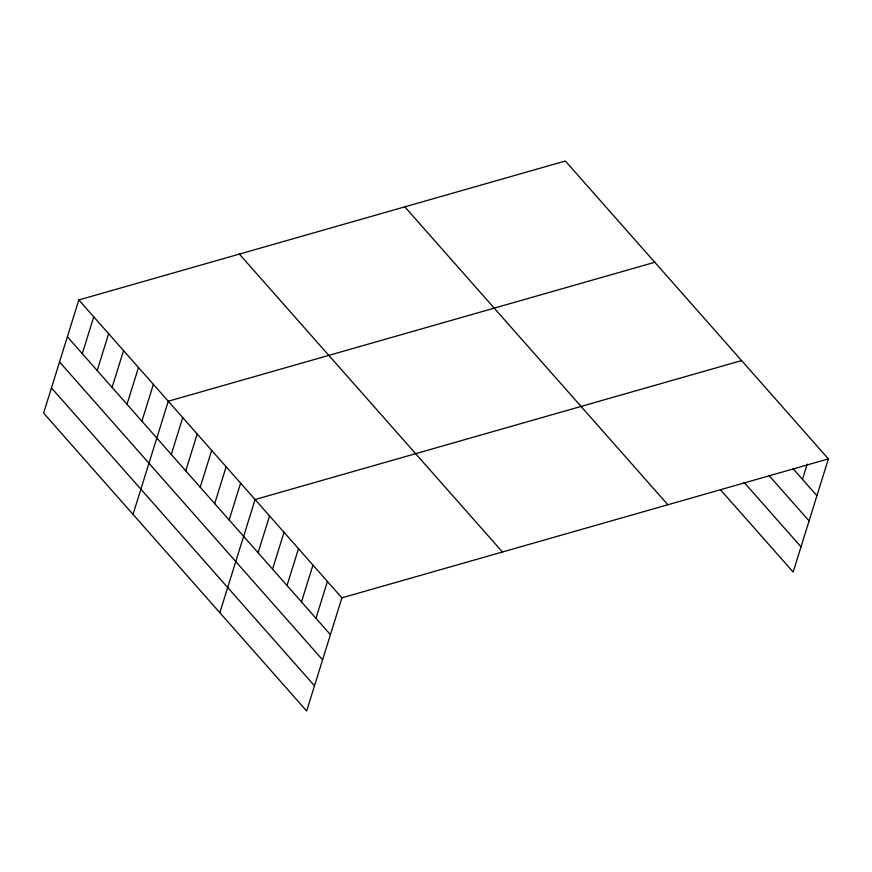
<?xml version="1.0" encoding="UTF-8"?>
<svg xmlns="http://www.w3.org/2000/svg" width="872" height="872" viewBox="0 0 872 872"><rect width="100%" height="100%" fill="white"/><g stroke="black" fill="none" stroke-linecap="round" stroke-linejoin="round"><path stroke-width="1.31" d="M78.84 299.946L43.6 413.11L306.65 710.996L341.889 597.843L828.4 458.89L565.35 161.004L78.84 299.946L341.889 597.843M82.284 353.651L93.751 316.83M97.184 370.535L108.651 333.714M112.096 387.419L123.562 350.588M126.996 404.292L138.474 367.472M141.907 421.176L153.374 384.356M133.035 514.393L168.285 401.229L654.785 262.287M171.283 454.443L182.749 417.623M185.747 470.826L197.214 434.005M200.211 487.208L211.689 450.388M214.686 503.591L226.153 466.771M229.151 519.974L240.618 483.153M219.842 612.689L255.093 499.536L741.592 360.594M258.09 552.739L269.557 515.919M272.555 569.133L284.021 532.302M287.019 585.515L298.497 548.695M301.494 601.898L312.961 565.078M315.958 618.281L327.425 581.461M802.469 479.328L807.21 464.1M828.4 458.89L793.16 572.054L720.817 490.129M793.106 468.733L816.933 495.721M769.082 475.611L809.085 520.911M743.98 482.281L800.997 546.864M404.804 206.86L667.854 504.746M239.386 254.101L502.446 551.987M67.373 336.777L330.423 634.663M59.525 361.967L322.586 659.853M51.448 387.92L314.498 685.806"/></g></svg>
